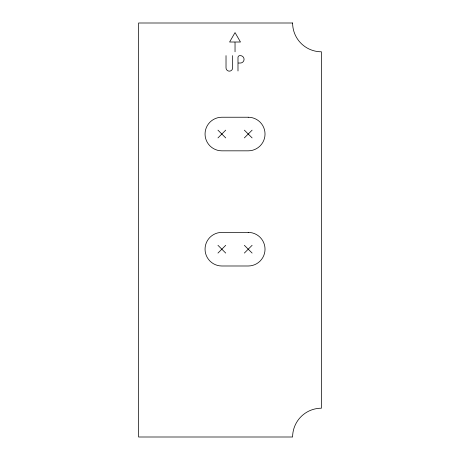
<?xml version="1.0" encoding="UTF-8"?>
<svg xmlns="http://www.w3.org/2000/svg" width="460" height="460" viewBox="0 0 460 460"><rect width="100%" height="100%" fill="white"/><g stroke="black" fill="none" stroke-linecap="round" stroke-linejoin="round"><path stroke-width="0.69" d="M217.965 137.908L225.716 130.157M244.358 137.908L252.109 130.157M217.965 253.069L225.716 245.318M244.358 253.069L252.109 245.318M234.652 42.009L229.603 42.009L235.037 32.597L240.476 42.009L235.037 42.009L235.037 51.79M238.378 63.032L240.356 63.032A3.697 3.697 0 0 0 244.059 59.328A3.697 3.697 0 0 0 240.356 55.631L239.792 55.631A1.8 1.8 0 0 0 237.992 57.425L237.992 70.984M244.358 130.157L252.109 137.908M217.965 130.157L225.716 137.908M244.358 245.318L252.109 253.069M217.965 245.318L225.716 253.069M232.662 55.631L232.662 67.833A3.318 3.318 0 0 1 229.339 71.15A3.318 3.318 0 0 1 226.021 67.833L226.021 55.631M292.617 23L138.592 23L138.592 437L292.617 437A28.79 28.79 0 0 1 321.408 408.21L321.408 51.79A28.79 28.79 0 0 1 292.617 23M248.233 117.237L221.841 117.237A16.796 16.796 0 0 0 205.051 134.032A16.796 16.796 0 0 0 221.841 150.828L248.233 150.828A16.796 16.796 0 0 0 265.029 134.032A16.796 16.796 0 0 0 248.233 117.237M248.233 232.398L221.841 232.398A16.796 16.796 0 0 0 205.051 249.193A16.796 16.796 0 0 0 221.841 265.989L248.233 265.989A16.796 16.796 0 0 0 265.029 249.193A16.796 16.796 0 0 0 248.233 232.398"/></g></svg>
